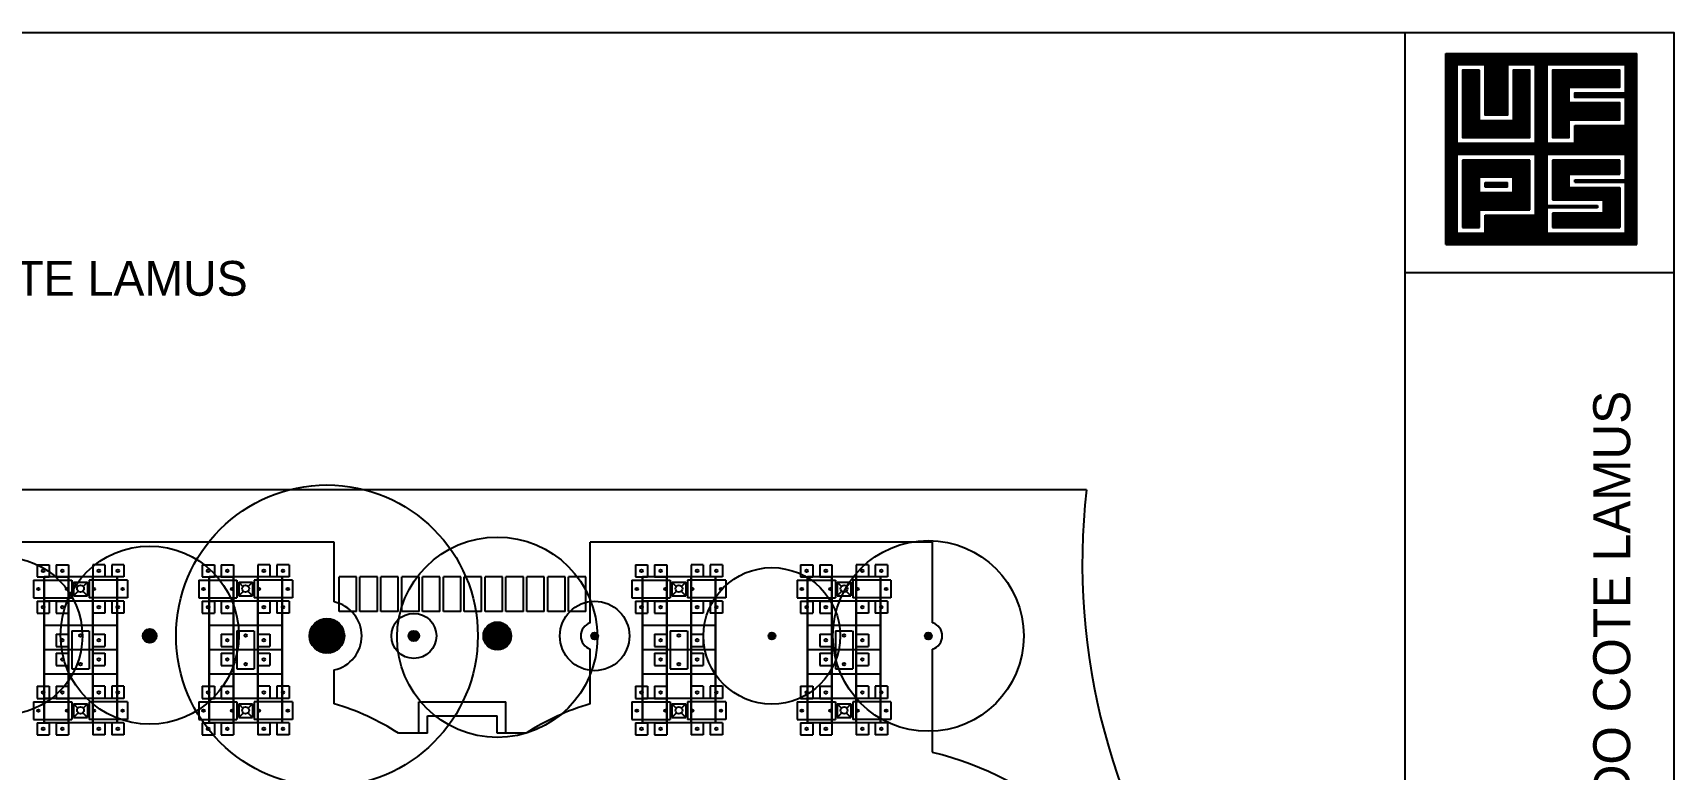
# Model space of a CAD drawing. Extents: x 223.6 to 320.1, y 119.4 to 181.7.
# Drawn here: x 272.9 to 320.12, y 160.48 to 181.67 of the extents above; entities that cross this region are included whole.
import ezdxf

# ---------------------------------------------------------------- set-up
doc = ezdxf.new("R2010")
doc.units = 0
doc.linetypes.add('HIDDEN', pattern=[9.525, 6.35, -3.175])
doc.layers.get('0').update_dxf_attribs({"linetype": 'CONTINUOUS'})
for name, color, linetype in [('ARBOLES', 3, 'CONTINUOUS'), ('EXTERIORES', 82, 'CONTINUOUS'), ('LETRA', 21, 'CONTINUOUS'), ('MBAJO', 7, 'CONTINUOUS'), ('MUEBAJO', 7, 'CONTINUOUS'), ('MUROBAJO', 4, 'CONTINUOUS'), ('MUROS', 5, 'CONTINUOUS'), ('PROYECCIONES', 253, 'HIDDEN'), ('ROTULO', 12, 'CONTINUOUS'), ('TEXTOS', 2, 'CONTINUOUS')]:
    doc.layers.add(name, color=color, linetype=linetype)
doc.styles.add('STYLE1', font='hand1.shx')
doc.styles.add('STYLE2', font='COMIC.TTF', dxfattribs={"height": 0.2})
pattern_1 = [(45, (-718.899153, -45.984702), (-0.0224506403, 0.0224506403), [])]
pattern_2 = [(0, (100.55017, 70.346278), (0, 0.03325714), []), (90, (100.55017, 70.346278), (-0.03325714, 2e-18), [])]

# ---------------------------------------------------------------- blocks, each defined once
blk = doc.blocks.new('CUBIERTASERCHA')
at = {"layer": 'EXTERIORES', "ltscale": 0.02}
for p, q in [((-1.05, 4.2), (-1.05, 0)), ((-1.05, 4.2), (1.05, 4.2)), ((-0.35, 4.2), (-0.35, 0)), ((0.35, 4.2), (0.35, 0)), ((1.05, 4.2), (1.05, 0)), ((-1.05, 3.5), (1.05, 3.5)), ((-1.05, 2.8), (1.05, 2.8)), ((-1.05, 2.1), (1.05, 2.1)), ((-1.05, 1.4), (1.05, 1.4)), ((-1.05, 0.7), (1.05, 0.7)), ((-1.05, 0), (1.05, 0))]:
    blk.add_line(p, q, dxfattribs=at)
blk = doc.blocks.new('PASO')
at = {"layer": 'EXTERIORES', "ltscale": 0.02}
for p, q in [((0, 0), (0, 1)), ((0.5, 0), (0.5, 1))]:
    blk.add_line(p, q, dxfattribs=at)
at = {"layer": 'EXTERIORES', "linetype": 'CONTINUOUS'}
for p, q in [((0.5, 1), (0, 1)), ((0.5, 0), (0, 0))]:
    blk.add_line(p, q, dxfattribs=at)
blk = doc.blocks.new('TERRASA')
at = {"layer": 'MBAJO', "linetype": 'CONTINUOUS'}
for p, q in [((0.85, 4.05), (0.85, 3.65)), ((1.25, 4.05), (1.25, 3.65)), ((0.85, 0.55), (0.85, 0.15)), ((1.25, 0.55), (1.25, 0.15))]:
    blk.add_line(p, q, dxfattribs=at)
at = {"layer": 'MUEBAJO', "linetype": 'CONTINUOUS'}
for p, q in [((0.85, 4.05), (0.974, 3.926)), ((0.85, 4.05), (1.25, 4.05)), ((0.985, 3.785), (0.85, 3.65)), ((1.115, 3.785), (1.25, 3.65)), ((1.25, 4.05), (1.126, 3.926)), ((0.85, 3.65), (1.25, 3.65)), ((0.85, 0.55), (1.25, 0.55)), ((0.85, 0.55), (0.974, 0.426)), ((1.25, 0.55), (1.126, 0.426)), ((0.985, 0.285), (0.85, 0.15)), ((0.85, 0.15), (1.25, 0.15)), ((1.115, 0.285), (1.25, 0.15))]:
    blk.add_line(p, q, dxfattribs=at)
at = {"layer": 'MUROBAJO', "linetype": 'CONTINUOUS'}
for p, q in [((-0.2, 4.55), (-0.2, 4.2)), ((-0.2, 4.55), (0.15, 4.55)), ((0.15, 4.55), (0.15, 4.2)), ((0.35, 4.55), (0.7, 4.55)), ((0.35, 4.55), (0.35, 4.2)), ((0.7, 4.55), (0.7, 4.2)), ((1.75, 4.55), (1.4, 4.55)), ((1.4, 4.55), (1.4, 4.2)), ((1.75, 4.55), (1.75, 4.2)), ((1.75, 4.55), (1.75, 4.2)), ((2.3, 4.55), (1.95, 4.55)), ((1.95, 4.55), (1.95, 4.2)), ((2.3, 4.55), (2.3, 4.2)), ((-0.3, 4.1), (-0.3, 3.6)), ((-0.3, 4.1), (0.8, 4.1)), ((-0.2, 4.2), (0.15, 4.2)), ((0.35, 4.2), (0.7, 4.2)), ((0.8, 4.1), (0.8, 3.6)), ((2.4, 4.1), (1.3, 4.1)), ((1.3, 4.1), (1.3, 3.6)), ((1.3, 4.1), (1.3, 3.6)), ((1.75, 4.2), (1.4, 4.2)), ((2.3, 4.2), (1.95, 4.2)), ((2.4, 4.1), (2.4, 3.6)), ((-0.3, 3.6), (0.8, 3.6)), ((-0.2, 3.5), (-0.2, 3.15)), ((-0.2, 3.5), (0.15, 3.5)), ((0.15, 3.5), (0.15, 3.15)), ((0.35, 3.5), (0.35, 3.15)), ((0.35, 3.5), (0.7, 3.5)), ((0.7, 3.5), (0.7, 3.15)), ((2.4, 3.6), (1.3, 3.6)), ((1.75, 3.5), (1.4, 3.5)), ((1.4, 3.5), (1.4, 3.15)), ((1.75, 3.5), (1.75, 3.15)), ((1.75, 3.5), (1.75, 3.15)), ((2.3, 3.5), (1.95, 3.5)), ((1.95, 3.5), (1.95, 3.15)), ((2.3, 3.5), (2.3, 3.15)), ((-0.2, 3.15), (0.15, 3.15)), ((0.35, 3.15), (0.7, 3.15)), ((1.75, 3.15), (1.4, 3.15)), ((2.3, 3.15), (1.95, 3.15)), ((0.35, 2.55), (0.35, 2.2)), ((0.35, 2.55), (0.7, 2.55)), ((0.7, 2.55), (0.7, 2.2)), ((0.8, 2.65), (0.8, 1.55)), ((0.8, 2.65), (1.285, 2.65)), ((1.3, 2.65), (1.3, 1.55)), ((1.4, 2.55), (1.75, 2.55)), ((1.4, 2.55), (1.4, 2.2)), ((1.75, 2.55), (1.75, 2.2)), ((0.35, 2.2), (0.7, 2.2)), ((0.35, 2), (0.7, 2)), ((0.35, 2), (0.7, 2)), ((0.35, 2), (0.35, 1.65)), ((0.7, 2), (0.7, 1.65)), ((1.4, 2.2), (1.75, 2.2)), ((1.4, 2), (1.75, 2)), ((1.4, 2), (1.75, 2)), ((1.4, 2), (1.4, 1.65)), ((1.75, 2), (1.75, 1.65)), ((0.35, 1.65), (0.7, 1.65)), ((0.8, 1.55), (1.3, 1.55)), ((0.8, 1.55), (1.3, 1.55)), ((1.4, 1.65), (1.75, 1.65)), ((-0.2, 1.05), (0.15, 1.05)), ((-0.2, 1.05), (-0.2, 0.7)), ((0.15, 1.05), (0.15, 0.7)), ((0.35, 1.05), (0.35, 0.7)), ((0.35, 1.05), (0.35, 0.7)), ((0.35, 1.05), (0.7, 1.05)), ((0.7, 1.05), (0.7, 0.7)), ((1.4, 1.05), (1.4, 0.7)), ((1.75, 1.05), (1.4, 1.05)), ((1.75, 1.05), (1.75, 0.7)), ((1.75, 1.05), (1.75, 0.7)), ((2.3, 1.05), (1.95, 1.05)), ((1.95, 1.05), (1.95, 0.7)), ((2.3, 1.05), (2.3, 0.7)), ((-0.3, 0.6), (-0.3, 0.1)), ((-0.3, 0.6), (0.8, 0.6)), ((-0.2, 0.7), (0.15, 0.7)), ((0.35, 0.7), (0.7, 0.7)), ((0.8, 0.6), (0.8, 0.1)), ((2.4, 0.6), (1.3, 0.6)), ((1.3, 0.6), (1.3, 0.1)), ((1.3, 0.6), (1.3, 0.1)), ((1.75, 0.7), (1.4, 0.7)), ((2.3, 0.7), (1.95, 0.7)), ((2.4, 0.6), (2.4, 0.1)), ((-0.3, 0.1), (0.8, 0.1)), ((2.4, 0.1), (1.3, 0.1)), ((-0.2, 0), (-0.2, -0.35)), ((-0.2, 0), (0.15, 0)), ((-0.2, -0.35), (0.15, -0.35)), ((0.15, 0), (0.15, -0.35)), ((0.35, 0), (0.35, -0.35)), ((0.35, 0), (0.35, -0.35)), ((0.35, 0), (0.7, 0)), ((0.35, -0.35), (0.7, -0.35)), ((0.7, 0), (0.7, -0.35)), ((1.4, 0), (1.4, -0.35)), ((1.75, 0), (1.4, 0)), ((1.75, -0.35), (1.4, -0.35)), ((1.75, 0), (1.75, -0.35)), ((1.75, 0), (1.75, -0.35)), ((2.3, 0), (1.95, 0)), ((1.95, 0), (1.95, -0.35)), ((2.3, -0.35), (1.95, -0.35)), ((2.3, 0), (2.3, -0.35))]:
    blk.add_line(p, q, dxfattribs=at)
at = {"layer": 'MUROS', "linetype": 'CONTINUOUS'}
for centre, radius in [((-0.025, 4.375), 0.0375), ((0.525, 4.375), 0.0375), ((1.575, 4.375), 0.0375), ((2.125, 4.375), 0.0375), ((-0.163, 3.85), 0.0375), ((0.663, 3.85), 0.0375), ((1.05, 3.861), 0.1), ((1.437, 3.85), 0.0375), ((2.262, 3.85), 0.0375), ((-0.025, 3.325), 0.0375), ((0.525, 3.325), 0.0375), ((1.575, 3.325), 0.0375), ((2.125, 3.325), 0.0375), ((0.525, 2.375), 0.0375), ((1.05, 2.513), 0.0375), ((1.575, 2.375), 0.0375), ((0.525, 1.825), 0.0375), ((1.05, 1.687), 0.0375), ((1.575, 1.825), 0.0375), ((-0.025, 0.875), 0.0375), ((0.525, 0.875), 0.0375), ((1.575, 0.875), 0.0375), ((2.125, 0.875), 0.0375), ((-0.163, 0.35), 0.0375), ((0.663, 0.35), 0.0375), ((1.05, 0.361), 0.1), ((1.437, 0.35), 0.0375), ((2.262, 0.35), 0.0375), ((-0.025, -0.175), 0.0375), ((0.525, -0.175), 0.0375), ((1.575, -0.175), 0.0375), ((2.125, -0.175), 0.0375)]:
    blk.add_circle(centre, radius, dxfattribs=at)
at = {"layer": 'PROYECCIONES', "linetype": 'CONTINUOUS'}
for p, q in [((0, 4.2), (0, 0)), ((2.1, 4.2), (0, 4.2)), ((0.7, 4.2), (0.7, 0)), ((1.4, 4.2), (1.4, 0)), ((2.1, 4.2), (2.1, 0)), ((2.1, 3.5), (0, 3.5)), ((2.1, 2.8), (0, 2.8)), ((2.1, 2.1), (0, 2.1)), ((2.1, 1.4), (0, 1.4)), ((2.1, 0.7), (0, 0.7)), ((2.1, 0), (0, 0))]:
    blk.add_line(p, q, dxfattribs=at)
blk = doc.blocks.new('A$C3D474BFC')
at = {"layer": 'ARBOLES', "linetype": 'CONTINUOUS'}
h = blk.add_hatch(dxfattribs=at)
h.set_pattern_fill('ANSI31', color=256, scale=0.01, angle=360, style=0)
h.set_pattern_definition(pattern_1)
h.paths.add_polyline_path([(58.243, 44.967), (57.743, 44.967), (57.743, 44.467, 0.414214)])
h.paths.add_polyline_path([(57.743, 45.467), (57.743, 44.967), (58.243, 44.967, 0.414214)])
h.paths.add_polyline_path([(57.743, 45.467, 0.414214), (57.243, 44.967), (57.743, 44.967)])
h.paths.add_polyline_path([(57.743, 44.967), (57.243, 44.967, 0.414214), (57.743, 44.467)])
h.paths.add_polyline_path([(60.243, 45.117, 0.414214), (60.093, 44.967), (60.243, 44.967)])
h.paths.add_polyline_path([(60.243, 45.117), (60.243, 44.967), (60.393, 44.967, 0.414214)])
h.paths.add_polyline_path([(60.393, 44.967), (60.243, 44.967), (60.243, 44.817, 0.414214)])
h.paths.add_polyline_path([(60.243, 44.967), (60.093, 44.967, 0.414214), (60.243, 44.817)])
h = blk.add_hatch(dxfattribs=at)
h.set_pattern_fill('ANSI31', color=256, scale=0.01, angle=360, style=0)
h.set_pattern_definition(pattern_1)
h.paths.add_polyline_path([(62.643, 45.367), (62.643, 44.967), (63.043, 44.967, 0.414214)])
h.paths.add_polyline_path([(62.643, 45.367, 0.414214), (62.243, 44.967), (62.643, 44.967)])
h.paths.add_polyline_path([(62.643, 44.967), (62.243, 44.967, 0.414214), (62.643, 44.567)])
h.paths.add_polyline_path([(63.043, 44.967), (62.643, 44.967), (62.643, 44.567, 0.414214)])
h = blk.add_hatch(dxfattribs=at)
h.set_pattern_fill('ANSI31', color=256, scale=0.01, angle=360, style=0)
h.set_pattern_definition(pattern_1)
h.paths.add_polyline_path([(52.643, 45.167), (52.643, 44.967), (52.843, 44.967, 0.414214)])
h.paths.add_polyline_path([(52.843, 44.967), (52.643, 44.967), (52.643, 44.767, 0.414214)])
h.paths.add_polyline_path([(52.643, 44.967), (52.443, 44.967, 0.414214), (52.643, 44.767)])
h.paths.add_polyline_path([(52.643, 45.167, 0.414214), (52.443, 44.967), (52.643, 44.967)])
h = blk.add_hatch(dxfattribs=at)
h.set_pattern_fill('ANSI31', color=256, scale=0.01, angle=360, style=0)
h.set_pattern_definition(pattern_1)
h.paths.add_polyline_path([(65.543, 44.967), (65.443, 44.967), (65.443, 44.867, 0.414214)])
h.paths.add_polyline_path([(65.443, 45.067), (65.443, 44.967), (65.543, 44.967, 0.414214)])
h.paths.add_polyline_path([(65.443, 45.067, 0.414214), (65.343, 44.967), (65.443, 44.967)])
h.paths.add_polyline_path([(65.443, 44.967), (65.343, 44.967, 0.414214), (65.443, 44.867)])
h = blk.add_hatch(dxfattribs=at)
h.set_pattern_fill('ANSI31', color=256, scale=0.01, angle=360, style=0)
h.set_pattern_definition(pattern_1)
h.paths.add_polyline_path([(70.643, 44.967), (70.543, 44.967), (70.543, 44.867, 0.414214)])
h.paths.add_polyline_path([(70.543, 45.067), (70.543, 44.967), (70.643, 44.967, 0.414214)])
h.paths.add_polyline_path([(70.543, 45.067, 0.414214), (70.443, 44.967), (70.543, 44.967)])
h.paths.add_polyline_path([(70.543, 44.967), (70.443, 44.967, 0.414214), (70.543, 44.867)])
h = blk.add_hatch(dxfattribs=at)
h.set_pattern_fill('ANSI31', color=256, scale=0.01, angle=360, style=0)
h.set_pattern_definition(pattern_1)
h.paths.add_polyline_path([(75.143, 44.967), (75.043, 44.967), (75.043, 44.867, 0.414214)])
h.paths.add_polyline_path([(75.043, 45.067, 0.414214), (74.943, 44.967), (75.043, 44.967)])
h.paths.add_polyline_path([(75.043, 45.067), (75.043, 44.967), (75.143, 44.967, 0.414214)])
h.paths.add_polyline_path([(75.043, 44.967), (74.943, 44.967, 0.414214), (75.043, 44.867)])
at = {"layer": 'ROTULO', "linetype": 'CONTINUOUS', "ltscale": 0.5}
h = blk.add_hatch(dxfattribs=at)
h.set_pattern_fill('NET,_O', color=6, scale=0.266057)
h.set_pattern_definition(pattern_2)
h.paths.add_polyline_path([(95.422, 56.232), (95.422, 61.727), (89.927, 61.727), (89.927, 56.232)])
h.paths.add_polyline_path([(92.836, 58.818), (95.099, 58.818), (95.099, 58.086), (93.644, 58.086), (93.644, 58.026), (95.099, 58.026), (95.099, 56.555), (92.836, 56.555), (92.836, 57.287), (94.291, 57.287), (94.291, 57.352), (92.836, 57.352)], flags=16)
h.paths.add_polyline_path([(92.513, 58.818), (92.513, 57.068), (91.058, 57.068), (91.058, 56.555), (90.25, 56.555), (90.25, 58.818)], flags=16)
h.paths.add_polyline_path([(92.836, 59.141), (92.836, 61.404), (95.099, 61.404), (95.099, 60.596), (93.644, 60.596), (93.644, 60.462), (95.099, 60.462), (95.099, 59.654), (93.644, 59.654), (93.644, 59.141)], flags=16)
h.paths.add_polyline_path([(92.513, 59.141), (90.25, 59.141), (90.25, 61.404), (91.058, 61.404), (91.058, 59.949), (91.705, 59.949), (91.705, 61.404), (92.513, 61.404)], flags=16)
h.paths.add_polyline_path([(92.998, 58.656), (94.938, 58.656), (94.938, 58.248), (93.483, 58.248), (93.483, 57.864), (94.938, 57.864), (94.938, 56.717), (92.998, 56.717), (92.998, 57.126), (94.453, 57.126), (94.453, 57.514), (92.998, 57.514)], flags=0)
h.paths.add_polyline_path([(92.351, 58.656), (92.351, 57.23), (90.897, 57.23), (90.897, 56.717), (90.412, 56.717), (90.412, 58.656)], flags=0)
h.paths.add_polyline_path([(92.998, 59.303), (92.998, 61.242), (94.938, 61.242), (94.938, 60.757), (93.483, 60.757), (93.483, 60.3), (94.938, 60.3), (94.938, 59.816), (93.483, 59.816), (93.483, 59.303)], flags=0)
h.paths.add_polyline_path([(92.351, 59.303), (90.412, 59.303), (90.412, 61.242), (90.897, 61.242), (90.897, 59.787), (91.867, 59.787), (91.867, 61.242), (92.351, 61.242)], flags=0)
h.paths.add_polyline_path([(91.867, 58.171), (91.867, 57.714), (90.897, 57.714), (90.897, 58.171)], flags=0)
h.paths.add_polyline_path([(91.705, 58.01), (91.705, 57.876), (91.058, 57.876), (91.058, 58.01)], flags=0)
h = blk.add_hatch(dxfattribs=at)
h.set_pattern_fill('NET,_O', color=6, scale=0.266057)
h.set_pattern_definition(pattern_2)
h.paths.add_polyline_path([(92.351, 58.656), (90.412, 58.656), (90.412, 56.717), (90.897, 56.717), (90.897, 57.23), (92.351, 57.23)])
h.paths.add_polyline_path([(91.867, 58.171), (91.867, 57.714), (90.897, 57.714), (90.897, 58.171)], flags=16)
h.paths.add_polyline_path([(91.705, 58.01), (91.705, 57.876), (91.058, 57.876), (91.058, 58.01)], flags=0)
h.paths.add_polyline_path([(91.058, 58.01), (91.058, 57.876), (91.705, 57.876), (91.705, 58.01)], flags=0)
h.paths.add_polyline_path([(92.351, 59.303), (92.351, 61.242), (91.867, 61.242), (91.867, 59.787), (90.897, 59.787), (90.897, 61.242), (90.412, 61.242), (90.412, 59.303)])
h.paths.add_polyline_path([(93.483, 59.816), (94.938, 59.816), (94.938, 60.3), (93.483, 60.3), (93.483, 60.757), (94.938, 60.757), (94.938, 61.242), (92.998, 61.242), (92.998, 59.303), (93.483, 59.303)])
h.paths.add_polyline_path([(93.483, 57.864), (93.483, 58.248), (94.938, 58.248), (94.938, 58.656), (92.998, 58.656), (92.998, 57.514), (94.453, 57.514), (94.453, 57.126), (92.998, 57.126), (92.998, 56.717), (94.938, 56.717), (94.938, 57.864)])
h = blk.add_hatch(dxfattribs=at)
h.set_pattern_fill('NET,_O', color=6, scale=0.266057)
h.set_pattern_definition(pattern_2)
h.paths.add_polyline_path([(91.058, 58.01), (91.058, 57.876), (91.705, 57.876), (91.705, 58.01)])
at = {"layer": 'ARBOLES', "linetype": 'CONTINUOUS'}
for centre, radius in [((57.743, 44.97), 4.341), ((62.643, 44.93), 2.882), ((75.043, 44.967), 2.744), ((48.443, 44.964), 2.263), ((52.643, 44.988), 2.564), ((70.543, 44.967), 1.965), ((65.443, 44.967), 1), ((57.743, 44.967), 0.5), ((60.243, 44.967), 0.648), ((62.643, 44.967), 0.4), ((52.643, 44.967), 0.2), ((60.243, 44.967), 0.15), ((65.443, 44.967), 0.1), ((70.543, 44.967), 0.1), ((75.043, 44.967), 0.1)]:
    blk.add_circle(centre, radius, dxfattribs=at)
at = {"layer": 'EXTERIORES'}
for p, q in [((79.59, 49.167), (0, 49.167)), ((60.385, 42.167), (60.385, 43.067)), ((62.885, 42.167), (62.885, 43.067)), ((60.635, 42.167), (60.635, 42.667)), ((62.635, 42.167), (62.635, 42.667))]:
    blk.add_line(p, q, dxfattribs=at)
at = {"layer": 'EXTERIORES', "linetype": 'CONTINUOUS'}
for p, q in [((57.953, 47.667), (48.103, 47.667)), ((75.168, 47.667), (65.318, 47.667))]:
    blk.add_line(p, q, dxfattribs=at)
at = {"layer": 'EXTERIORES', "ltscale": 0.02}
for p, q in [((57.953, 45.944), (57.953, 47.667)), ((65.318, 45.347), (65.318, 47.667)), ((75.168, 45.347), (75.168, 47.667)), ((58.693, 45.667), (58.693, 46.667)), ((65.318, 43.014), (65.318, 44.587)), ((75.168, 41.618), (75.168, 44.587)), ((57.953, 43.014), (57.953, 43.989)), ((60.385, 43.067), (62.885, 43.067)), ((60.635, 42.667), (62.635, 42.667)), ((60.635, 42.167), (59.798, 42.167)), ((63.472, 42.167), (62.635, 42.167))]:
    blk.add_line(p, q, dxfattribs=at)
at = {"layer": 'EXTERIORES'}
for centre, radius, start, end in [((98.373, 47.067), 18.9, 173.623, 216.1562), ((56.008, 36.348), 6.944, 56.9183, 73.7335), ((67.263, 36.348), 6.944, 106.2665, 123.0817)]:
    blk.add_arc(centre, radius, start, end, dxfattribs=at)
at = {"layer": 'EXTERIORES', "linetype": 'CONTINUOUS'}
for centre, radius, start, end in [((57.743, 44.967), 1, 282.1224, 77.8776), ((65.443, 44.967), 0.4, 108.21, 251.79), ((75.043, 44.967), 0.4, 288.21, 71.79)]:
    blk.add_arc(centre, radius, start, end, dxfattribs=at)
at = {"layer": 'EXTERIORES', "ltscale": 0.02}
blk.add_arc((72.901, 32.431), 9.462, 21.6156, 76.1402, dxfattribs=at)
at = {"layer": 'ROTULO', "color": 6}
for p, q in [((89.927, 56.232), (89.927, 61.727)), ((95.422, 56.232), (95.422, 61.727)), ((92.351, 58.656), (90.412, 58.656)), ((90.412, 58.656), (90.412, 56.717)), ((92.351, 57.23), (92.351, 58.656)), ((94.938, 58.656), (92.998, 58.656)), ((92.998, 58.656), (92.998, 57.514)), ((94.938, 58.248), (94.938, 58.656)), ((90.897, 58.171), (91.867, 58.171)), ((90.897, 57.714), (90.897, 58.171)), ((91.867, 57.714), (91.867, 58.171)), ((93.483, 58.248), (94.938, 58.248)), ((93.483, 57.864), (93.483, 58.248)), ((93.644, 58.026), (93.644, 58.086)), ((93.644, 58.086), (95.099, 58.086)), ((91.867, 57.714), (90.897, 57.714)), ((91.058, 57.876), (91.058, 58.01)), ((91.058, 58.01), (91.705, 58.01)), ((91.705, 57.876), (91.058, 57.876)), ((91.705, 57.876), (91.705, 58.01)), ((90.897, 56.717), (90.897, 57.23)), ((90.897, 57.23), (92.351, 57.23)), ((94.291, 57.287), (92.836, 57.287)), ((90.412, 56.717), (90.897, 56.717)), ((91.058, 57.068), (92.513, 57.068)), ((91.058, 56.555), (91.058, 57.068)), ((92.998, 57.126), (92.998, 56.717)), ((94.453, 57.126), (92.998, 57.126)), ((92.998, 56.717), (94.938, 56.717)), ((89.927, 56.232), (95.422, 56.232))]:
    blk.add_line(p, q, dxfattribs=at)
at = {"layer": 'ROTULO', "color": 5, "linetype": 'CONTINUOUS'}
blk.add_line((88.76, 55.423), (96.5, 55.423), dxfattribs=at)
at = {"layer": 'ROTULO', "color": 5, "ltscale": 0.5}
blk.add_lwpolyline([(96.5, 0), (96.5, 62.318), (0, 62.318), (0, 0)], close=True, dxfattribs=at)
blk.add_lwpolyline([(88.76, 0), (88.76, 62.318)], dxfattribs=at)
at = {"layer": 'ROTULO', "color": 6}
for points in [[(89.927, 61.727), (95.422, 61.727)], [(92.513, 57.068), (92.513, 58.818), (90.25, 58.818), (90.25, 56.555), (91.058, 56.555)], [(95.099, 58.086), (95.099, 58.818), (92.836, 58.818), (92.836, 57.352)], [(92.836, 57.287), (92.836, 56.555), (95.099, 56.555), (95.099, 58.026)], [(93.483, 57.864), (94.938, 57.864)], [(93.644, 58.026), (95.099, 58.026)], [(94.938, 57.864), (94.938, 56.717)], [(92.836, 57.352), (94.291, 57.352)], [(92.998, 57.514), (94.453, 57.514)], [(94.291, 57.352), (94.291, 57.287)], [(94.453, 57.514), (94.453, 57.126)]]:
    blk.add_lwpolyline(points, dxfattribs=at)
for points in [[(91.058, 61.404), (90.25, 61.404), (90.25, 59.141), (92.513, 59.141), (92.513, 61.404), (91.705, 61.404), (91.705, 59.949), (91.058, 59.949)], [(93.644, 59.654), (95.099, 59.654), (95.099, 60.462), (93.644, 60.462), (93.644, 60.596), (95.099, 60.596), (95.099, 61.404), (92.836, 61.404), (92.836, 59.141), (93.644, 59.141)], [(90.897, 61.242), (90.412, 61.242), (90.412, 59.303), (92.351, 59.303), (92.351, 61.242), (91.867, 61.242), (91.867, 59.787), (90.897, 59.787)], [(93.483, 59.816), (94.938, 59.816), (94.938, 60.3), (93.483, 60.3), (93.483, 60.757), (94.938, 60.757), (94.938, 61.242), (92.998, 61.242), (92.998, 59.303), (93.483, 59.303)]]:
    blk.add_lwpolyline(points, close=True, dxfattribs=at)
at = {"layer": 'EXTERIORES', "ltscale": 0.02}
for name, p in [('TERRASA', (49.603, 42.467)), ('TERRASA', (54.353, 42.467)), ('TERRASA', (66.818, 42.467)), ('TERRASA', (71.568, 42.467)), ('PASO', (58.093, 45.667)), ('PASO', (58.693, 45.667)), ('PASO', (59.293, 45.667)), ('PASO', (59.893, 45.667)), ('PASO', (60.493, 45.667)), ('PASO', (61.093, 45.667)), ('PASO', (61.693, 45.667)), ('PASO', (62.293, 45.667)), ('PASO', (62.893, 45.667)), ('PASO', (63.493, 45.667)), ('PASO', (64.093, 45.667)), ('PASO', (64.693, 45.667))]:
    blk.add_blockref(name, p, dxfattribs=at)
at = {"layer": 'EXTERIORES', "ltscale": 0.02, "rotation": 180}
for p in [(50.653, 46.667), (55.403, 46.667), (67.868, 46.667), (72.618, 46.667)]:
    blk.add_blockref('CUBIERTASERCHA', p, dxfattribs=at)
at = {"layer": 'LETRA', "color": 104, "linetype": 'CONTINUOUS', "insert": (31.463, 55.755), "char_height": 1, "width": 51.8765, "attachment_point": 1, "style": 'STYLE2'}
blk.add_mtext('BIBLIOTECA EDUARDO COTE LAMUS', dxfattribs=at)
at = {"layer": 'TEXTOS', "color": 5, "style": 'STYLE1'}
blk.add_text('BIBLIOTECA EDUARDO COTE LAMUS', height=1.06423, rotation=90, dxfattribs=at).set_placement((95.236, 26.477))

msp = doc.modelspace()

# ---------------------------------------------------------------- block references
msp.add_blockref('A$C3D474BFC', (223.616, 119.351))

doc.saveas('drawing.dxf')
